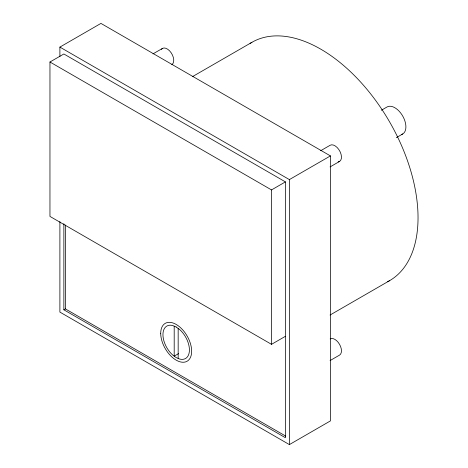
<?xml version="1.0" encoding="UTF-8"?>
<svg xmlns="http://www.w3.org/2000/svg" width="468" height="468" viewBox="0 0 468 468"><rect width="100%" height="100%" fill="white"/><g stroke="black" fill="none" stroke-linecap="round" stroke-linejoin="round"><path stroke-width="0.7" d="M59.892 56.587L59.892 47.098L100.936 23.4L330.431 155.903L330.431 420.902L289.388 444.6L59.892 312.097L59.892 221.575M285.416 336.305L271.516 344.331L49.959 216.421L49.959 62.004L63.864 53.978L285.416 181.888L285.416 437.72L63.864 309.804L63.864 223.716M153.001 53.878L162.454 48.415M192.43 76.658L251.913 42.319M381.367 110.261L387.065 106.967A15.602 9.009 60 0 1 403.164 116.871A15.602 9.009 60 0 1 401.585 134.468M320.709 150.702L330.168 145.244A9.36 5.405 60 0 1 340.101 151.731A9.36 5.405 60 0 1 338.159 161.881M63.864 309.804L65.409 308.915L285.696 436.1M49.959 62.004L271.516 189.914L285.416 181.888M59.892 47.098L289.388 179.595L330.431 155.903M330.069 166.918L339.528 161.46M396.337 137.65L402.673 133.994M178.612 353.586L174.195 356.136L174.195 326.161M330.057 315.034L389.534 280.695M330.069 360.576L339.528 355.118A9.36 5.405 60 0 0 339.528 344.308A9.36 5.405 60 0 0 330.168 338.902M289.388 179.595L289.388 444.6M271.516 189.914L271.516 344.331M178.168 328.454L178.168 358.43M65.409 225.009L65.409 308.915M250.087 43.43A137.627 79.461 60 0 1 389.534 121.779A137.627 79.461 60 0 1 387.662 281.718M161.401 49.392A9.36 5.405 60 0 1 171.165 52.79A9.36 5.405 60 0 1 171.82 64.631M176.184 327.003L172.756 325.547A18.726 10.811 60 0 0 162.946 334.649A18.726 10.811 60 0 0 172.756 355.083L176.184 357.581L179.613 359.038A18.726 10.811 60 0 0 189.423 349.941A18.726 10.811 60 0 0 179.613 329.507L176.184 327.003M160.717 333.368A21.873 12.63 60 0 0 183.918 362.226A21.873 12.63 60 0 0 183.918 331.291A21.873 12.63 60 0 0 160.717 333.368"/></g></svg>
